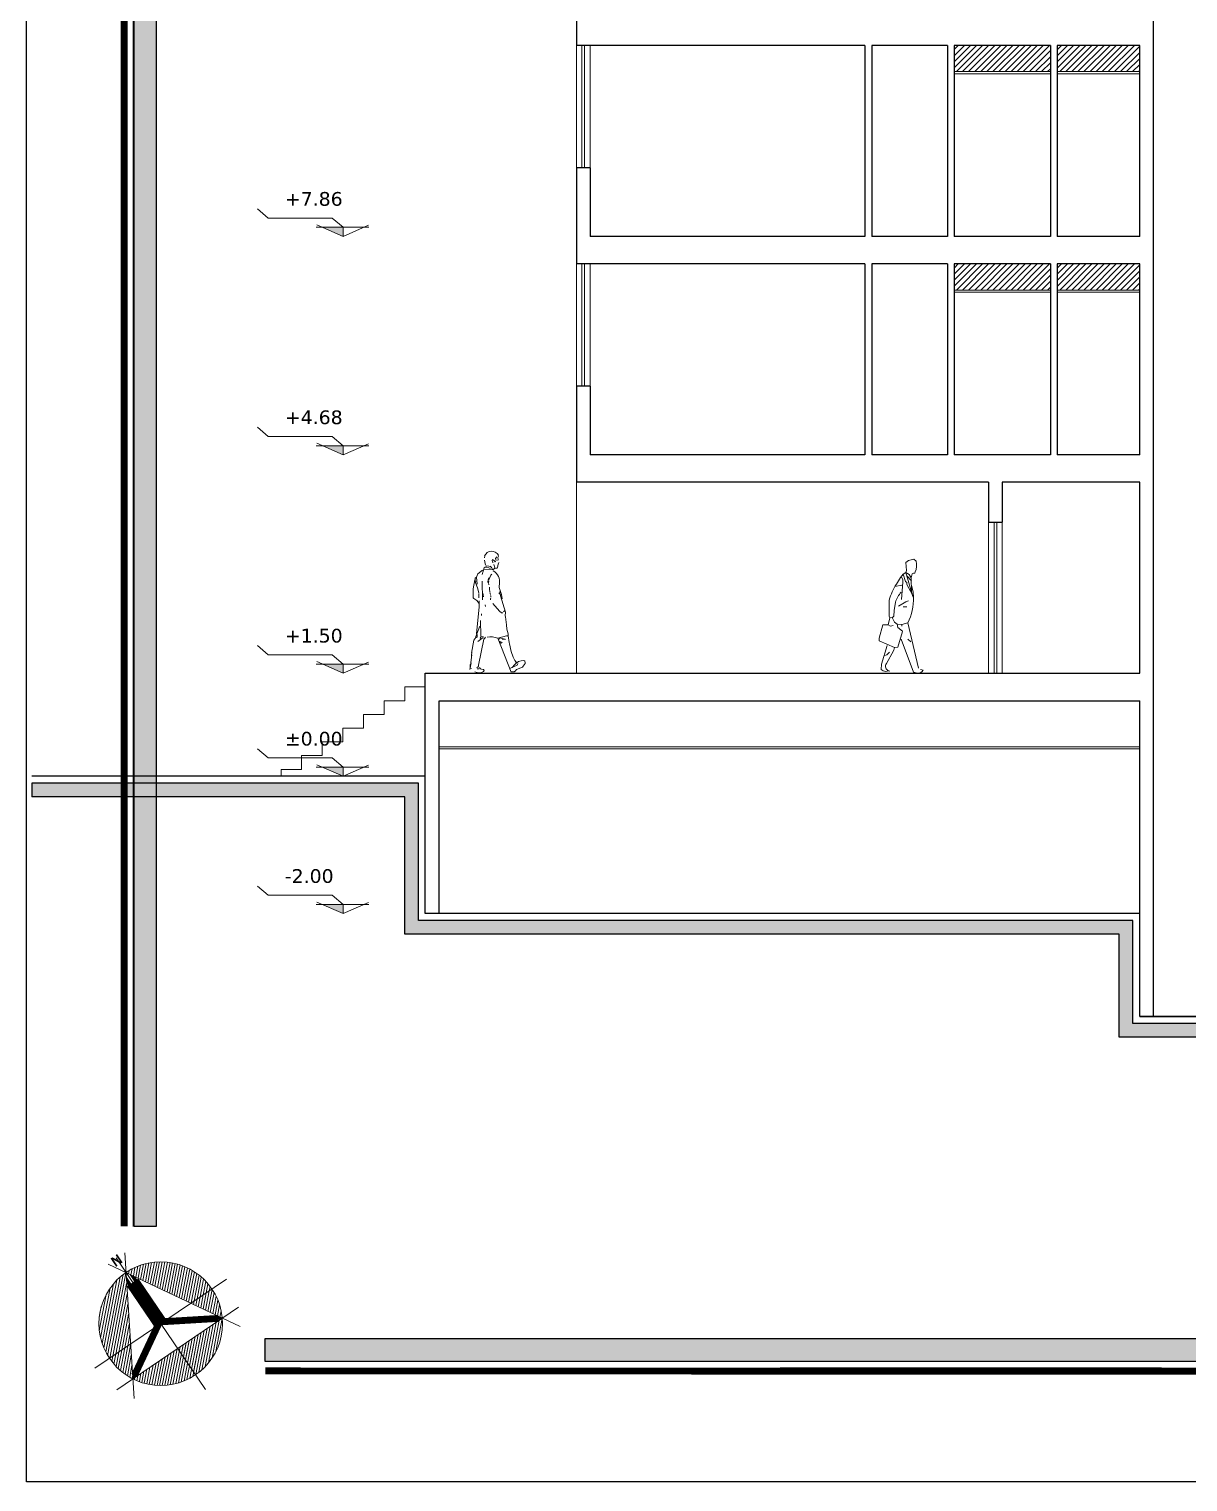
# Model space of a CAD drawing. Header units: inches. Extents: x 70 to 1974, y -315 to 363.
# Drawn here: x 248.93 to 265.81, y -205.33 to -184.17 of the extents above; entities that cross this region are included whole.
import ezdxf

# ---------------------------------------------------------------- set-up
doc = ezdxf.new("R2010")
doc.units = ezdxf.units.IN
doc.header["$MEASUREMENT"] = 0
doc.layers.add('3', color=244, linetype='Continuous', lineweight=20)
doc.layers.add('LAYER1', color=8, linetype='Continuous', lineweight=9)
doc.layers.add('7', color=7, linetype='Continuous')
doc.layers.add('TEXT', color=252, linetype='Continuous')
doc.layers.add('moble', color=7, linetype='Continuous', lineweight=5, true_color=0x32414e)
doc.styles.add('ROMANTICBOLD', font='romb____.pfb')
doc.styles.add('STYLE7', font='verdana.ttf')
pattern_1 = [(79.1706, (-480.110343, -200.36177), (-0.0368391, 0.007047), [])]

# ---------------------------------------------------------------- blocks, each defined once
blk = doc.blocks.new('Man14')
for p, q in [((0.302, 1.516), (0.266, 1.486)), ((0.266, 1.486), (0.272, 1.378)), ((0.272, 1.378), (0.266, 1.354)), ((0.374, 1.534), (0.302, 1.516)), ((0.374, 1.534), (0.404, 1.504)), ((0.212, 1.18), (0.116, 1.162)), ((0.192, 1.285), (0.138, 1.197)), ((0.23, 1.33), (0.192, 1.285)), ((0.206, 1.288), (0.224, 1.258)), ((0.224, 1.222), (0.206, 0.988)), ((0.224, 1.258), (0.224, 1.222)), ((0.266, 1.354), (0.23, 1.33)), ((0.23, 1.33), (0.262, 1.232)), ((0.262, 1.232), (0.279, 1.22)), ((0.266, 1.354), (0.356, 1.042)), ((0.279, 1.22), (0.277, 1.192)), ((0.277, 1.192), (0.353, 1.052)), ((0.28, 1.308), (0.339, 1.242)), ((0.35, 1.336), (0.338, 1.282)), ((0.342, 1.094), (0.338, 1.282)), ((0.34, 1.179), (0.362, 1.09)), ((0.368, 1.342), (0.35, 1.336)), ((0.386, 1.342), (0.368, 1.342)), ((0.392, 1.36), (0.386, 1.342)), ((0.038, 0.982), (0.038, 0.766)), ((0.356, 1.042), (0.368, 1.018)), ((0.362, 1.09), (0.368, 1.018)), ((0.106, 0.839), (0.104, 0.766)), ((0.123, 0.954), (0.106, 0.839)), ((0.266, 0.958), (0.164, 0.898)), ((0.278, 0.892), (0.23, 0.892)), ((0.302, 0.97), (0.266, 0.958)), ((-0.046, 0.646), (-0.094, 0.466)), ((-0.046, 0.646), (0.026, 0.646)), ((0.05, 0.742), (0.026, 0.646)), ((0.026, 0.646), (0.056, 0.628)), ((0.038, 0.766), (0.05, 0.742)), ((0.086, 0.748), (0.05, 0.742)), ((0.092, 0.64), (0.056, 0.628)), ((0.078, 0.747), (0.11, 0.682)), ((0.104, 0.766), (0.086, 0.748)), ((0.11, 0.682), (0.146, 0.658)), ((0.146, 0.658), (0.158, 0.61)), ((0.146, 0.658), (0.212, 0.652)), ((0.158, 0.61), (0.218, 0.562)), ((0.29, 0.676), (0.212, 0.652)), ((0.212, 0.652), (0.212, 0.628)), ((0.29, 0.676), (0.434, 0.064)), ((-0.094, 0.466), (-0.094, 0.43)), ((-0.094, 0.43), (0.11, 0.34)), ((0.218, 0.556), (0.158, 0.346)), ((0.2, 0.454), (0.368, 0.01)), ((0.29, 0.454), (0.332, 0.418)), ((0.014, 0.37), (-0.064, 0.118)), ((0.008, 0.244), (-0.022, 0.232)), ((0.104, 0.304), (-0.001, 0.118)), ((0.044, 0.28), (0.008, 0.244)), ((0.11, 0.34), (0.104, 0.304)), ((0.158, 0.346), (0.11, 0.34)), ((-0.064, 0.118), (-0.07, 0.046)), ((-0.07, 0.046), (-0.04, 0.028)), ((-0.04, 0.028), (-0.004, 0.016)), ((0.032, 0.028), (-0.004, 0.016)), ((0.032, 0.028), (0.05, 0.022)), ((0.368, 0.01), (0.404, -0.002)), ((0.464, 0.046), (0.5, 0.034))]:
    blk.add_line(p, q)
for centre, radius, start, end in [((0.188, 1.45), 0.223, 336.3117, 14.161), ((0.836, 0.743), 0.832, 146.9836, 163.3414), ((0.199, 1.215), 0.154, 25.7527, 64.247), ((0.598, 0.773), 0.508, 141.4207, 159.1755), ((-0.36, 1.004), 0.729, 333.2294, 1.0751), ((0.053, 0.087), 0.0626, 143.927, 250.7812), ((0.427, 0.083), 0.0882, 255.0188, 326.0937)]:
    blk.add_arc(centre, radius, start, end)
blk = doc.blocks.new('Man13')
for p, q in [((0.122, 1.551), (0.126, 1.576)), ((0.305, 1.557), (0.312, 1.574)), ((0.31, 1.588), (0.312, 1.574)), ((0.034, 1.334), (0.099, 1.383)), ((0.094, 1.327), (0.119, 1.414)), ((0.114, 1.395), (0.203, 1.397)), ((0.119, 1.414), (0.131, 1.424)), ((0.124, 1.521), (0.136, 1.45)), ((0.14, 1.424), (0.145, 1.436)), ((0.14, 1.424), (0.184, 1.414)), ((0.145, 1.436), (0.155, 1.441)), ((0.155, 1.441), (0.208, 1.434)), ((0.184, 1.414), (0.199, 1.407)), ((0.194, 1.436), (0.208, 1.429)), ((0.2, 1.398), (0.232, 1.39)), ((0.208, 1.429), (0.22, 1.419)), ((0.22, 1.419), (0.235, 1.39)), ((0.228, 1.516), (0.232, 1.53)), ((0.228, 1.516), (0.232, 1.496)), ((0.232, 1.53), (0.257, 1.511)), ((0.232, 1.496), (0.24, 1.489)), ((0.235, 1.39), (0.264, 1.409)), ((0.249, 1.462), (0.252, 1.448)), ((0.252, 1.448), (0.264, 1.409)), ((0.257, 1.511), (0.269, 1.496)), ((0.264, 1.409), (0.293, 1.409)), ((0.269, 1.496), (0.276, 1.499)), ((0.274, 1.542), (0.288, 1.564)), ((0.274, 1.542), (0.283, 1.513)), ((0.293, 1.409), (0.3, 1.421)), ((0.3, 1.421), (0.307, 1.467)), ((0.303, 1.513), (0.31, 1.528)), ((0.305, 1.557), (0.31, 1.528)), ((0.307, 1.467), (0.318, 1.489)), ((-0.027, 1.133), (-0.008, 1.252)), ((-0.012, 1.228), (-0.005, 1.242)), ((-0.005, 1.242), (0.029, 1.148)), ((-0.005, 1.242), (0.005, 1.23)), ((-0.003, 1.244), (0, 1.276)), ((0, 1.276), (0.015, 1.291)), ((0.015, 1.291), (0.034, 1.334)), ((0.024, 1.194), (0.015, 1.291)), ((0.097, 0.983), (0.094, 1.237)), ((0.17, 1.225), (0.174, 1.254)), ((0.17, 1.225), (0.172, 1.213)), ((0.172, 1.213), (0.179, 1.216)), ((0.172, 1.213), (0.182, 1.194)), ((0.174, 1.254), (0.182, 1.283)), ((0.179, 1.216), (0.184, 1.242)), ((0.182, 1.194), (0.184, 1.187)), ((0.184, 1.254), (0.211, 1.315)), ((0.211, 1.315), (0.223, 1.329)), ((0.322, 1.15), (0.326, 1.217)), ((-0.031, 1.029), (-0.027, 1.133)), ((-0.031, 1.029), (-0.029, 1.012)), ((-0.029, 1.012), (-0.022, 1)), ((-0.022, 1), (0.022, 0.976)), ((0.029, 1.148), (0.046, 1.078)), ((0.049, 1.012), (0.046, 1.068)), ((0.102, 1.073), (0.111, 1.024)), ((0.189, 1.153), (0.189, 1.133)), ((0.189, 1.133), (0.196, 1.087)), ((0.199, 1.08), (0.199, 1.073)), ((0.199, 1.073), (0.201, 1.066)), ((0.203, 0.998), (0.208, 1.012)), ((0.203, 0.998), (0.203, 0.986)), ((0.206, 1.056), (0.206, 1.049)), ((0.208, 1.039), (0.208, 1.024)), ((0.317, 1.073), (0.332, 1.08)), ((0.317, 1.073), (0.329, 1.066)), ((0.322, 1.15), (0.353, 1.058)), ((0.329, 1.066), (0.339, 1.051)), ((0.332, 1.08), (0.334, 1.109)), ((0.339, 1.051), (0.339, 1.037)), ((0.339, 1.037), (0.409, 0.816)), ((0.353, 1.058), (0.361, 0.998)), ((0.015, 0.528), (0.051, 0.891)), ((0.022, 0.976), (0.051, 0.937)), ((0.051, 0.937), (0.053, 0.952)), ((0.051, 0.891), (0.051, 0.937)), ((0.053, 0.969), (0.053, 0.952)), ((0.082, 0.795), (0.082, 0.773)), ((0.136, 0.894), (0.133, 0.918)), ((0.237, 0.935), (0.324, 0.831)), ((0.324, 0.831), (0.353, 0.809)), ((0.353, 0.809), (0.373, 0.811)), ((0.382, 0.821), (0.39, 0.831)), ((0.39, 0.831), (0.392, 0.838)), ((0.402, 0.77), (0.409, 0.816)), ((0.007, 0.49), (0.061, 0.63)), ((0.063, 0.63), (0.068, 0.618)), ((0.075, 0.499), (0.07, 0.707)), ((0.402, 0.77), (0.407, 0.756)), ((0.407, 0.756), (0.421, 0.649)), ((0.426, 0.589), (0.421, 0.649)), ((0.426, 0.589), (0.441, 0.528)), ((-0.052, 0.267), (-0.019, 0.439)), ((-0.019, 0.439), (0.005, 0.478)), ((0.007, 0.49), (0.007, 0.478)), ((0.015, 0.478), (0.024, 0.485)), ((0.019, 0.475), (0.027, 0.485)), ((0.027, 0.485), (0.024, 0.519)), ((0.032, 0.424), (0.104, 0.475)), ((0.041, 0.105), (0.116, 0.456)), ((0.065, 0.468), (0.08, 0.492)), ((0.065, 0.468), (0.068, 0.461)), ((0.08, 0.492), (0.111, 0.487)), ((0.116, 0.456), (0.128, 0.468)), ((0.128, 0.468), (0.138, 0.482)), ((0.303, 0.468), (0.421, 0.499)), ((0.303, 0.468), (0.481, 0.011)), ((0.312, 0.448), (0.322, 0.456)), ((0.322, 0.456), (0.327, 0.468)), ((0.332, 0.422), (0.346, 0.419)), ((0.334, 0.407), (0.349, 0.402)), ((0.339, 0.468), (0.404, 0.456)), ((0.346, 0.419), (0.361, 0.407)), ((0.349, 0.402), (0.361, 0.407)), ((0.361, 0.453), (0.404, 0.448)), ((0.404, 0.456), (0.404, 0.448)), ((0.421, 0.499), (0.441, 0.497)), ((0.441, 0.497), (0.441, 0.528)), ((0.441, 0.497), (0.457, 0.407)), ((0.457, 0.407), (0.462, 0.393)), ((0.462, 0.393), (0.484, 0.286)), ((-0.063, 0.105), (-0.049, 0.243)), ((-0.051, 0.226), (-0.048, 0.286)), ((0.484, 0.286), (0.508, 0.211)), ((0.508, 0.211), (0.533, 0.165)), ((-0.075, 0.044), (-0.057, 0.133)), ((-0.068, 0.066), (-0.068, 0.112)), ((-0.068, 0.066), (-0.053, 0.059)), ((0.017, 0.066), (0.032, 0.076)), ((0.024, 0.054), (0.051, 0.056)), ((0.032, 0.076), (0.041, 0.09)), ((0.041, 0.105), (0.041, 0.09)), ((0.056, 0.071), (0.068, 0.056)), ((0.068, 0.056), (0.082, 0.049)), ((0.082, 0.049), (0.111, 0.044)), ((0.111, 0.044), (0.119, 0.032)), ((0.111, 0.02), (0.119, 0.032)), ((0.465, 0.059), (0.564, 0.105)), ((0.496, 0.073), (0.528, 0.11)), ((0.533, 0.165), (0.549, 0.144)), ((0.535, 0.115), (0.549, 0.144)), ((0.549, 0.144), (0.566, 0.144)), ((0.557, 0.044), (0.634, 0.078)), ((0.564, 0.105), (0.571, 0.124)), ((0.634, 0.078), (0.646, 0.09)), ((0.646, 0.09), (0.67, 0.127)), ((0.654, 0.165), (0.668, 0.156)), ((0.668, 0.156), (0.673, 0.141)), ((0.67, 0.127), (0.673, 0.141))]:
    blk.add_line(p, q)
for centre, radius, start, end in [((0.221, 1.537), 0.103, 29.8417, 157.6864), ((0.158, 1.227), 0.17, 348.9012, 61.1324), ((0.209, 0.217), 0.268, 69.4339, 101.0388), ((0.047, 0.112), 0.112, 242.2476, 304.905), ((0.501, 0.074), 0.0627, 249.3147, 331.7975), ((0.646, 0.01), 0.155, 87.2449, 142.4397)]:
    blk.add_arc(centre, radius, start, end)
blk = doc.blocks.new('89')
at = {"layer": 'moble', "linetype": 'ByBlock'}
h = blk.add_hatch(color=8, dxfattribs=at)
h.dxf.hatch_style = 1
h.paths.add_polyline_path([(0.148, -0.134), (-0.156, -0.134), (-0.156, -0.267)])
at = {"layer": 'moble', "color": 8, "linetype": 'ByBlock'}
for p, q in [((-0.156, -0.134), (0, 0)), ((0, 0), (0.933, 0)), ((0.933, 0), (1.09, 0.134)), ((-0.53, -0.134), (0.233, -0.134)), ((-0.156, -0.267), (-0.528, -0.105)), ((-0.156, -0.267), (0.227, -0.099)), ((-0.156, -0.267), (-0.156, -0.134))]:
    blk.add_line(p, q, dxfattribs=at)
blk = doc.blocks.new('k1')
at = {"true_color": 0x636466}
h = blk.add_hatch(color=251, dxfattribs=at)
h.dxf.hatch_style = 1
h.paths.add_polyline_path([(-461.085, -161.558), (-462.607, -161.558), (-462.607, -162.181), (-462.606, -162.181), (-462.606, -162.319), (-462.468, -162.319), (-462.468, -161.697), (-461.223, -161.697), (-461.223, -162.942), (-461.085, -162.942), (-461.085, -162.804)])
h.paths.add_polyline_path([(-460.393, -161.697), (-459.147, -161.697), (-459.147, -162.942), (-457.907, -162.942), (-457.907, -162.804), (-459.009, -162.804), (-459.009, -161.558), (-460.531, -161.558), (-460.531, -162.181), (-461.085, -162.181), (-461.085, -162.319), (-460.393, -162.319)])
h.paths.add_polyline_path([(-459.701, -162.319), (-459.147, -162.319), (-459.147, -162.181), (-459.839, -162.181), (-459.839, -162.804), (-461.085, -162.804), (-461.085, -162.942), (-459.701, -162.942)], flags=17)
h.paths.add_polyline_path([(-458.317, -161.697), (-457.072, -161.697), (-457.074, -162.263), (-457.004, -162.263), (-456.935, -162.263), (-456.934, -161.558), (-458.456, -161.558), (-458.456, -162.181), (-459.009, -162.181), (-459.009, -162.319), (-458.317, -162.319)])
h.paths.add_polyline_path([(-457.434, -165.015), (-453.66, -165.015), (-453.66, -164.564), (-457.434, -164.564)], flags=9)
h.paths.add_polyline_path([(-466.465, -178.781), (-469.762, -178.781), (-469.762, -178.172), (-466.465, -178.172)], flags=9)
h.paths.add_polyline_path([(-465.787, -177.119), (-468.343, -177.119), (-468.343, -176.346), (-465.787, -176.346)], flags=9)
h.paths.add_polyline_path([(-466.637, -172.259), (-468.426, -172.259), (-468.426, -171.585), (-466.637, -171.585)], flags=9)
h.paths.add_polyline_path([(-467.406, -174.793), (-469.156, -174.793), (-469.156, -174.365), (-467.406, -174.365)], flags=9)
h.paths.add_polyline_path([(-466.579, -173.49), (-469.33, -173.49), (-469.33, -173.025), (-466.579, -173.025)], flags=9)
h.paths.add_polyline_path([(-469.005, -195.618), (-468.537, -195.65), (-468.441, -195.11), (-468.909, -195.078)], flags=9)
h.paths.add_polyline_path([(-465.425, -183.209), (-468.854, -183.238), (-468.859, -182.668), (-465.43, -182.639)], flags=9)
h.paths.add_polyline_path([(-469.333, -170.528), (-465.139, -170.528), (-465.139, -170.027), (-469.333, -170.027)], flags=9)
h.paths.add_polyline_path([(-469.448, -194.832), (-468.98, -194.864), (-468.885, -194.324), (-469.353, -194.292)], flags=9)
h.paths.add_polyline_path([(-467.276, -194.857), (-468.719, -194.869), (-468.724, -194.262), (-467.281, -194.25)], flags=9)
h.paths.add_polyline_path([(-464.448, -194.845), (-465.653, -194.855), (-465.658, -194.285), (-464.453, -194.275)], flags=9)
h.paths.add_polyline_path([(-466.824, -194.816), (-465.8, -194.848), (-465.705, -194.308), (-466.728, -194.276)], flags=9)
h.paths.add_polyline_path([(-468.654, -184.454), (-467.979, -184.476), (-467.912, -184.093), (-468.587, -184.071)], flags=9)
h.paths.add_polyline_path([(-468, -184.223), (-467.911, -184.231), (-467.887, -184.09), (-467.976, -184.082)], flags=9)
h.paths.add_polyline_path([(-469.371, -184.115), (-469.307, -184.122), (-469.288, -184.012), (-469.352, -184.006)], flags=9)
h.paths.add_polyline_path([(-469.459, -184.446), (-469.356, -184.454), (-469.331, -184.31), (-469.434, -184.302)], flags=9)
h.paths.add_polyline_path([(-469.564, -184.394), (-468.642, -184.414), (-468.583, -184.073), (-469.505, -184.053)], flags=9)
h.paths.add_polyline_path([(-468.614, -183.839), (-467.939, -183.861), (-467.872, -183.478), (-468.547, -183.456)], flags=9)
h.paths.add_polyline_path([(-467.96, -183.589), (-467.871, -183.597), (-467.847, -183.457), (-467.936, -183.449)], flags=9)
h.paths.add_polyline_path([(-469.375, -183.503), (-469.311, -183.509), (-469.292, -183.4), (-469.356, -183.394)], flags=9)
h.paths.add_polyline_path([(-469.463, -183.833), (-469.36, -183.841), (-469.335, -183.698), (-469.438, -183.689)], flags=9)
h.paths.add_polyline_path([(-469.569, -183.781), (-468.647, -183.801), (-468.587, -183.46), (-469.509, -183.441)], flags=9)
h.paths.add_polyline_path([(-464.47, -193.071), (-466.41, -193.087), (-466.415, -192.487), (-464.475, -192.471)], flags=9)
h.paths.add_polyline_path([(-464.447, -179.89), (-467.444, -179.915), (-467.449, -179.322), (-464.452, -179.297)], flags=9)
h.paths.add_polyline_path([(-464.457, -175.972), (-466.684, -175.991), (-466.689, -175.398), (-464.462, -175.38)], flags=9)
h.paths.add_polyline_path([(-464.466, -178.776), (-466.548, -178.793), (-466.553, -178.186), (-464.471, -178.168)], flags=9)
h.paths.add_polyline_path([(-464.467, -174.852), (-466.289, -174.868), (-466.294, -174.275), (-464.472, -174.26)], flags=9)
h.paths.add_polyline_path([(-464.469, -173.535), (-466.471, -173.552), (-466.476, -172.975), (-464.474, -172.958)], flags=9)
h.paths.add_polyline_path([(-464.498, -172.095), (-465.535, -172.103), (-465.539, -171.676), (-464.502, -171.667)], flags=9)
h.paths.add_polyline_path([(-464.487, -190.979), (-466.521, -190.979), (-466.521, -190.484), (-464.487, -190.484)], flags=9)
h.paths.add_polyline_path([(-464.361, -186.558), (-469.835, -186.604), (-469.84, -186.027), (-464.366, -185.981)], flags=9)
h.paths.add_polyline_path([(-464.479, -192.028), (-465.421, -192.028), (-465.421, -191.448), (-464.479, -191.448)], flags=9)
h.paths.add_polyline_path([(-464.473, -195.619), (-466.413, -195.636), (-466.417, -195.111), (-464.477, -195.094)], flags=9)
h.paths.add_polyline_path([(-467.785, -195.763), (-468.37, -195.763), (-468.37, -194.968), (-467.785, -194.968)], flags=9)
h.paths.add_polyline_path([(-466.567, -185.632), (-467.581, -185.632), (-467.581, -185.165), (-466.567, -185.165)], flags=9)
h.paths.add_polyline_path([(-464.433, -185.577), (-466.211, -185.592), (-466.214, -185.194), (-464.436, -185.179)], flags=9)
h.paths.add_polyline_path([(-465.655, -185.081), (-469.009, -185.081), (-469.009, -184.609), (-465.655, -184.609)], flags=9)
h.paths.add_polyline_path([(-466.243, -184.431), (-467.91, -184.445), (-467.913, -184.085), (-466.246, -184.071)], flags=9)
h.paths.add_polyline_path([(-466.257, -183.784), (-467.535, -183.795), (-467.538, -183.396), (-466.26, -183.385)], flags=9)
h.paths.add_polyline_path([(-465.027, -184.329), (-465.448, -184.333), (-465.451, -183.978), (-465.03, -183.975)], flags=9)
h.paths.add_polyline_path([(-464.397, -183.897), (-466.05, -183.911), (-466.053, -183.556), (-464.4, -183.542)], flags=9)
h.paths.add_polyline_path([(-464.455, -185.063), (-465.647, -185.073), (-465.65, -184.685), (-464.458, -184.675)], flags=9)
h.paths.add_polyline_path([(-469.695, -185.033), (-469.026, -185.054), (-468.963, -184.701), (-469.632, -184.68)], flags=9)
h.paths.add_polyline_path([(-454.559, -188.448), (-454.609, -188.448), (-454.609, -188.3), (-454.559, -188.3)], flags=9)
h.paths.add_polyline_path([(-453.497, -188.538), (-454.55, -188.538), (-454.55, -188.141), (-453.497, -188.141)], flags=9)
h.paths.add_polyline_path([(-454.123, -187.412), (-454.172, -187.412), (-454.172, -187.264), (-454.123, -187.264)], flags=9)
h.paths.add_polyline_path([(-453.47, -187.519), (-454.105, -187.519), (-454.105, -187.094), (-453.47, -187.094)], flags=9)
h.paths.add_polyline_path([(-453.963, -180.209), (-454.012, -180.209), (-454.012, -180.061), (-453.963, -180.061)], flags=9)
h.paths.add_polyline_path([(-453.745, -181.06), (-453.794, -181.06), (-453.794, -180.912), (-453.745, -180.912)], flags=9)
h.paths.add_polyline_path([(-453.834, -182.003), (-453.884, -182.003), (-453.884, -181.855), (-453.834, -181.855)], flags=9)
h.paths.add_polyline_path([(-454.219, -183.852), (-454.268, -183.852), (-454.268, -183.704), (-454.219, -183.704)], flags=9)
h.paths.add_polyline_path([(-454.338, -184.728), (-454.387, -184.728), (-454.387, -184.58), (-454.338, -184.58)], flags=9)
h.paths.add_polyline_path([(-453.493, -186.542), (-454.175, -186.542), (-454.175, -186.117), (-453.493, -186.117)], flags=9)
h.paths.add_polyline_path([(-452.989, -187.483), (-453.545, -187.483), (-453.545, -187.14), (-452.989, -187.14)], flags=9)
h.paths.add_polyline_path([(-452.989, -186.498), (-453.545, -186.498), (-453.545, -186.156), (-452.989, -186.156)], flags=9)
h.paths.add_polyline_path([(-452.98, -184.832), (-454.348, -184.832), (-454.348, -184.383), (-452.98, -184.383)], flags=9)
h.paths.add_polyline_path([(-452.947, -184.051), (-454.226, -184.051), (-454.226, -183.507), (-452.947, -183.507)], flags=9)
h.paths.add_polyline_path([(-453.117, -182.105), (-453.809, -182.105), (-453.809, -181.68), (-453.117, -181.68)], flags=9)
h.paths.add_polyline_path([(-453.136, -181.174), (-453.742, -181.174), (-453.742, -180.729), (-453.136, -180.729)], flags=9)
h.paths.add_polyline_path([(-453.001, -180.322), (-453.938, -180.322), (-453.938, -179.872), (-453.001, -179.872)], flags=9)
h.paths.add_polyline_path([(-452.933, -173.263), (-456.203, -173.32), (-456.219, -172.388), (-452.949, -172.33)], flags=9)
h.paths.add_polyline_path([(-452.992, -185.417), (-454.046, -185.417), (-454.046, -185.149), (-452.992, -185.149)], flags=9)
h.paths.add_polyline_path([(-452.971, -185.96), (-453.9, -185.96), (-453.9, -185.69), (-452.971, -185.69)], flags=9)
h.paths.add_polyline_path([(-452.942, -190.734), (-453.686, -190.734), (-453.686, -190.43), (-452.942, -190.43)], flags=9)
h.paths.add_polyline_path([(-452.989, -188.532), (-453.545, -188.532), (-453.545, -188.19), (-452.989, -188.19)], flags=9)
h.paths.add_polyline_path([(-454.158, -186.432), (-454.208, -186.432), (-454.208, -186.285), (-454.158, -186.285)], flags=9)
h.paths.add_polyline_path([(-454.443, -190.804), (-455.494, -190.804), (-455.494, -190.392), (-454.443, -190.392)], flags=9)
h.paths.add_polyline_path([(-452.955, -190.156), (-453.705, -190.156), (-453.705, -189.834), (-452.955, -189.834)], flags=9)
h.paths.add_polyline_path([(-455.386, -190.139), (-454.579, -190.139), (-454.579, -189.861), (-455.386, -189.861)], flags=9)
h.paths.add_polyline_path([(-453.088, -175.658), (-455.011, -175.658), (-455.011, -175.326), (-453.088, -175.326)], flags=9)
h = blk.add_hatch(color=251, dxfattribs=at)
h.dxf.hatch_style = 1
h.paths.add_polyline_path([(-480.494, -162.334), (-480.494, -163.026), (-480.494, -198.947), (-480.18, -198.947), (-480.18, -162.334)])
h = blk.add_hatch(color=251, dxfattribs=at)
h.dxf.hatch_style = 1
h.paths.add_polyline_path([(-454.827, -165.571), (-455.45, -165.571), (-455.45, -165.709), (-454.827, -165.709)])
h.paths.add_polyline_path([(-454.689, -165.571), (-454.827, -165.571), (-454.827, -165.709), (-454.689, -165.709)])
h.paths.add_polyline_path([(-454.066, -165.571), (-454.689, -165.571), (-454.689, -165.709), (-454.204, -165.709), (-454.204, -166.955), (-454.827, -166.955), (-454.827, -167.646), (-454.689, -167.646), (-454.689, -167.093), (-454.066, -167.093)])
h.paths.add_polyline_path([(-454.689, -165.709), (-454.827, -165.709), (-454.827, -166.263), (-455.45, -166.263), (-455.45, -167.785), (-454.204, -167.785), (-454.204, -169.03), (-454.827, -169.03), (-454.827, -169.722), (-454.689, -169.722), (-454.689, -169.168), (-454.066, -169.168), (-454.066, -167.646), (-455.311, -167.646), (-455.311, -166.401), (-454.689, -166.401)])
h.paths.add_polyline_path([(-454.689, -167.785), (-454.827, -167.785), (-454.827, -168.338), (-455.45, -168.338), (-455.45, -169.722), (-455.311, -169.722), (-455.311, -168.477), (-454.689, -168.477)], flags=17)
h.paths.add_polyline_path([(-454.066, -169.722), (-455.45, -169.722), (-455.45, -169.86), (-454.204, -169.86), (-454.204, -171.105), (-454.827, -171.105), (-454.827, -171.797), (-454.689, -171.797), (-454.689, -171.244), (-454.066, -171.244)])
h.paths.add_polyline_path([(-458.689, -165.015), (-454.915, -165.015), (-454.915, -164.564), (-458.689, -164.564)], flags=9)
h.paths.add_polyline_path([(-467.609, -178.781), (-470.907, -178.781), (-470.907, -178.172), (-467.609, -178.172)], flags=9)
h.paths.add_polyline_path([(-466.931, -177.119), (-469.487, -177.119), (-469.487, -176.346), (-466.931, -176.346)], flags=9)
h.paths.add_polyline_path([(-467.782, -172.259), (-469.571, -172.259), (-469.571, -171.585), (-467.782, -171.585)], flags=9)
h.paths.add_polyline_path([(-468.551, -174.793), (-470.301, -174.793), (-470.301, -174.365), (-468.551, -174.365)], flags=9)
h.paths.add_polyline_path([(-467.724, -173.49), (-470.475, -173.49), (-470.475, -173.025), (-467.724, -173.025)], flags=9)
h.paths.add_polyline_path([(-470.15, -195.618), (-469.682, -195.65), (-469.586, -195.11), (-470.054, -195.078)], flags=9)
h.paths.add_polyline_path([(-466.57, -183.209), (-469.999, -183.238), (-470.004, -182.668), (-466.574, -182.639)], flags=9)
h.paths.add_polyline_path([(-470.478, -170.528), (-466.284, -170.528), (-466.284, -170.027), (-470.478, -170.027)], flags=9)
h.paths.add_polyline_path([(-470.593, -194.832), (-470.125, -194.864), (-470.03, -194.324), (-470.498, -194.292)], flags=9)
h.paths.add_polyline_path([(-468.421, -194.857), (-469.863, -194.869), (-469.868, -194.262), (-468.426, -194.25)], flags=9)
h.paths.add_polyline_path([(-465.593, -194.845), (-466.798, -194.855), (-466.803, -194.285), (-465.598, -194.275)], flags=9)
h.paths.add_polyline_path([(-467.968, -194.816), (-466.945, -194.848), (-466.85, -194.308), (-467.873, -194.276)], flags=9)
h.paths.add_polyline_path([(-469.799, -184.454), (-469.124, -184.476), (-469.057, -184.093), (-469.732, -184.071)], flags=9)
h.paths.add_polyline_path([(-469.145, -184.223), (-469.056, -184.231), (-469.032, -184.09), (-469.121, -184.082)], flags=9)
h.paths.add_polyline_path([(-470.516, -184.115), (-470.452, -184.122), (-470.433, -184.012), (-470.497, -184.006)], flags=9)
h.paths.add_polyline_path([(-470.604, -184.446), (-470.501, -184.454), (-470.476, -184.31), (-470.579, -184.302)], flags=9)
h.paths.add_polyline_path([(-470.709, -184.394), (-469.787, -184.414), (-469.728, -184.073), (-470.65, -184.053)], flags=9)
h.paths.add_polyline_path([(-469.759, -183.839), (-469.083, -183.861), (-469.017, -183.478), (-469.692, -183.456)], flags=9)
h.paths.add_polyline_path([(-469.105, -183.589), (-469.016, -183.597), (-468.991, -183.457), (-469.08, -183.449)], flags=9)
h.paths.add_polyline_path([(-470.52, -183.503), (-470.456, -183.509), (-470.437, -183.4), (-470.501, -183.394)], flags=9)
h.paths.add_polyline_path([(-470.608, -183.833), (-470.505, -183.841), (-470.48, -183.698), (-470.583, -183.689)], flags=9)
h.paths.add_polyline_path([(-470.714, -183.781), (-469.792, -183.801), (-469.732, -183.46), (-470.654, -183.441)], flags=9)
h.paths.add_polyline_path([(-465.615, -193.071), (-467.555, -193.087), (-467.56, -192.487), (-465.62, -192.471)], flags=9)
h.paths.add_polyline_path([(-465.592, -179.89), (-468.589, -179.915), (-468.594, -179.322), (-465.597, -179.297)], flags=9)
h.paths.add_polyline_path([(-465.602, -175.972), (-467.829, -175.991), (-467.834, -175.398), (-465.607, -175.38)], flags=9)
h.paths.add_polyline_path([(-465.611, -178.776), (-467.693, -178.793), (-467.698, -178.186), (-465.616, -178.168)], flags=9)
h.paths.add_polyline_path([(-465.611, -174.852), (-467.434, -174.868), (-467.439, -174.275), (-465.616, -174.26)], flags=9)
h.paths.add_polyline_path([(-465.613, -173.535), (-467.616, -173.552), (-467.621, -172.975), (-465.618, -172.958)], flags=9)
h.paths.add_polyline_path([(-465.643, -172.095), (-466.68, -172.103), (-466.684, -171.676), (-465.646, -171.667)], flags=9)
h.paths.add_polyline_path([(-465.632, -190.979), (-467.666, -190.979), (-467.666, -190.484), (-465.632, -190.484)], flags=9)
h.paths.add_polyline_path([(-465.506, -186.558), (-470.98, -186.604), (-470.985, -186.027), (-465.511, -185.981)], flags=9)
h.paths.add_polyline_path([(-465.624, -192.028), (-466.566, -192.028), (-466.566, -191.448), (-465.624, -191.448)], flags=9)
h.paths.add_polyline_path([(-465.618, -195.619), (-467.558, -195.636), (-467.562, -195.111), (-465.622, -195.094)], flags=9)
h.paths.add_polyline_path([(-468.93, -195.763), (-469.515, -195.763), (-469.515, -194.968), (-468.93, -194.968)], flags=9)
h.paths.add_polyline_path([(-467.711, -185.632), (-468.726, -185.632), (-468.726, -185.165), (-467.711, -185.165)], flags=9)
h.paths.add_polyline_path([(-465.577, -185.577), (-467.356, -185.592), (-467.359, -185.194), (-465.581, -185.179)], flags=9)
h.paths.add_polyline_path([(-466.799, -185.081), (-470.154, -185.081), (-470.154, -184.609), (-466.799, -184.609)], flags=9)
h.paths.add_polyline_path([(-467.388, -184.431), (-469.055, -184.445), (-469.058, -184.085), (-467.391, -184.071)], flags=9)
h.paths.add_polyline_path([(-467.401, -183.784), (-468.679, -183.795), (-468.683, -183.396), (-467.405, -183.385)], flags=9)
h.paths.add_polyline_path([(-466.172, -184.329), (-466.593, -184.333), (-466.596, -183.978), (-466.175, -183.975)], flags=9)
h.paths.add_polyline_path([(-465.542, -183.897), (-467.195, -183.911), (-467.198, -183.556), (-465.545, -183.542)], flags=9)
h.paths.add_polyline_path([(-465.6, -185.063), (-466.791, -185.073), (-466.795, -184.685), (-465.603, -184.675)], flags=9)
h.paths.add_polyline_path([(-470.839, -185.033), (-470.17, -185.054), (-470.108, -184.701), (-470.777, -184.68)], flags=9)
h.paths.add_polyline_path([(-455.704, -188.448), (-455.753, -188.448), (-455.753, -188.3), (-455.704, -188.3)], flags=9)
h.paths.add_polyline_path([(-454.642, -188.538), (-455.695, -188.538), (-455.695, -188.141), (-454.642, -188.141)], flags=9)
h.paths.add_polyline_path([(-455.268, -187.412), (-455.317, -187.412), (-455.317, -187.264), (-455.268, -187.264)], flags=9)
h.paths.add_polyline_path([(-454.615, -187.519), (-455.25, -187.519), (-455.25, -187.094), (-454.615, -187.094)], flags=9)
h.paths.add_polyline_path([(-455.108, -180.209), (-455.157, -180.209), (-455.157, -180.061), (-455.108, -180.061)], flags=9)
h.paths.add_polyline_path([(-454.89, -181.06), (-454.939, -181.06), (-454.939, -180.912), (-454.89, -180.912)], flags=9)
h.paths.add_polyline_path([(-454.979, -182.003), (-455.028, -182.003), (-455.028, -181.855), (-454.979, -181.855)], flags=9)
h.paths.add_polyline_path([(-455.364, -183.852), (-455.413, -183.852), (-455.413, -183.704), (-455.364, -183.704)], flags=9)
h.paths.add_polyline_path([(-455.483, -184.728), (-455.532, -184.728), (-455.532, -184.58), (-455.483, -184.58)], flags=9)
h.paths.add_polyline_path([(-454.638, -186.542), (-455.319, -186.542), (-455.319, -186.117), (-454.638, -186.117)], flags=9)
h.paths.add_polyline_path([(-454.134, -187.483), (-454.69, -187.483), (-454.69, -187.14), (-454.134, -187.14)], flags=9)
h.paths.add_polyline_path([(-454.134, -186.498), (-454.69, -186.498), (-454.69, -186.156), (-454.134, -186.156)], flags=9)
h.paths.add_polyline_path([(-454.125, -184.832), (-455.493, -184.832), (-455.493, -184.383), (-454.125, -184.383)], flags=9)
h.paths.add_polyline_path([(-454.092, -184.051), (-455.371, -184.051), (-455.371, -183.507), (-454.092, -183.507)], flags=9)
h.paths.add_polyline_path([(-454.262, -182.105), (-454.954, -182.105), (-454.954, -181.68), (-454.262, -181.68)], flags=9)
h.paths.add_polyline_path([(-454.281, -181.174), (-454.887, -181.174), (-454.887, -180.729), (-454.281, -180.729)], flags=9)
h.paths.add_polyline_path([(-454.146, -180.322), (-455.083, -180.322), (-455.083, -179.872), (-454.146, -179.872)], flags=9)
h.paths.add_polyline_path([(-454.078, -173.263), (-457.348, -173.32), (-457.364, -172.388), (-454.094, -172.33)], flags=9)
h.paths.add_polyline_path([(-454.137, -185.417), (-455.191, -185.417), (-455.191, -185.149), (-454.137, -185.149)], flags=9)
h.paths.add_polyline_path([(-454.116, -185.96), (-455.045, -185.96), (-455.045, -185.69), (-454.116, -185.69)], flags=9)
h.paths.add_polyline_path([(-454.087, -190.734), (-454.831, -190.734), (-454.831, -190.43), (-454.087, -190.43)], flags=9)
h.paths.add_polyline_path([(-454.134, -188.532), (-454.69, -188.532), (-454.69, -188.19), (-454.134, -188.19)], flags=9)
h.paths.add_polyline_path([(-455.303, -186.432), (-455.352, -186.432), (-455.352, -186.285), (-455.303, -186.285)], flags=9)
h.paths.add_polyline_path([(-455.588, -190.804), (-456.639, -190.804), (-456.639, -190.392), (-455.588, -190.392)], flags=9)
h.paths.add_polyline_path([(-454.1, -190.156), (-454.85, -190.156), (-454.85, -189.834), (-454.1, -189.834)], flags=9)
h.paths.add_polyline_path([(-456.531, -190.139), (-455.724, -190.139), (-455.724, -189.861), (-456.531, -189.861)], flags=9)
h.paths.add_polyline_path([(-454.233, -175.658), (-456.156, -175.658), (-456.156, -175.326), (-454.233, -175.326)], flags=9)
h = blk.add_hatch(color=251, dxfattribs=at)
h.dxf.hatch_style = 1
h.paths.add_polyline_path([(-455.964, -200.582), (-463.898, -200.582), (-478.607, -200.582), (-478.607, -200.896), (-455.964, -200.896)])
at = {"layer": '3'}
h = blk.add_hatch(dxfattribs=at)
h.set_pattern_fill('ANSI31', color=256, scale=0.300057, angle=34.1706)
h.set_pattern_definition(pattern_1)
h.paths.add_polyline_path([(-480.616, -199.617), (-479.672, -200.064), (-479.366, -199.856, 0.414214)])
h = blk.add_hatch(dxfattribs=at)
h.set_pattern_fill('ANSI31', color=256, scale=0.300057, angle=34.1706)
h.set_pattern_definition(pattern_1)
h.paths.add_polyline_path([(-480.616, -199.617), (-480.549, -200.659), (-480.855, -200.867, -0.414214)])
h = blk.add_hatch(dxfattribs=at)
h.set_pattern_fill('ANSI31', color=256, scale=0.300057, angle=34.1706)
h.set_pattern_definition(pattern_1)
h.paths.add_polyline_path([(-479.672, -200.064), (-479.366, -199.856, -0.127479), (-479.214, -200.282)])
h = blk.add_hatch(dxfattribs=at)
h.set_pattern_fill('ANSI31', color=256, scale=0.300057, angle=34.1706)
h.set_pattern_definition(pattern_1)
h.paths.add_polyline_path([(-479.21, -200.362, 0.022306), (-479.214, -200.282), (-480.516, -201.165, 0.55871)])
h = blk.add_hatch(dxfattribs=at)
h.set_pattern_fill('ANSI31', color=256, scale=0.300057, angle=34.1706)
h.set_pattern_definition(pattern_1)
h.paths.add_polyline_path([(-479.865, -200.724), (-479.605, -201.107, 0.248537), (-479.21, -200.362, 0.022306), (-479.214, -200.282)])
h = blk.add_hatch(dxfattribs=at)
h.set_pattern_fill('ANSI31', color=256, scale=0.300057, angle=34.1706)
h.set_pattern_definition(pattern_1)
h.paths.add_polyline_path([(-480.516, -201.165), (-480.549, -200.659), (-480.855, -200.867, 0.127479)])
for p, q in [((-480.178, -162.634), (-480.178, -198.949)), ((-478.592, -200.906), (-455.337, -200.906))]:
    blk.add_line(p, q)
for points in [[(-452.366, -202.667), (-482.066, -202.667), (-482.066, -160.662), (-452.366, -160.662)], [(-482.066, -160.662), (-452.366, -160.662), (-452.366, -202.667), (-482.066, -202.667)], [(-478.592, -200.906), (-455.963, -200.906), (-455.963, -200.582), (-478.592, -200.582)]]:
    blk.add_lwpolyline(points, close=True)
blk.add_lwpolyline([(-480.178, -162.634), (-480.178, -198.949), (-480.495, -198.949), (-480.495, -162.319), (-480.178, -162.319)])
for p, q in [((-480.876, -199.494), (-478.954, -200.405)), ((-479.46, -201.319), (-480.76, -199.404)), ((-480.497, -201.453), (-480.634, -199.33)), ((-479.153, -199.712), (-481.068, -201.012)), ((-480.021, -200.356), (-480.454, -199.718)), ((-478.978, -200.122), (-480.751, -201.325)), ((-480.492, -201.115), (-480.516, -201.165))]:
    blk.add_line(p, q, dxfattribs=at)
at = {"layer": '3', "const_width": 0.1}
for points in [[(-480.641, -192.137), (-480.641, -162.319)], [(-480.641, -198.946), (-480.641, -162.319)], [(-479.27, -200.285), (-480.068, -200.333), (-480.476, -199.732)], [(-480.492, -201.115), (-480.153, -200.391), (-480.561, -199.79)], [(-455.063, -201.058), (-478.589, -201.05)], [(-465.54, -201.05), (-471.094, -201.05)]]:
    blk.add_lwpolyline(points, dxfattribs=at)
at = {"layer": '3'}
blk.add_circle((-480.11, -200.362), 0.9, dxfattribs=at)
for points in [[(-480.606, -199.769), (-480.582, -199.805), (-480.613, -199.668), (-480.539, -199.776)], [(-480.478, -199.682), (-480.454, -199.718), (-480.57, -199.639), (-480.497, -199.747)], [(-479.262, -200.259), (-479.271, -200.259), (-479.214, -200.282), (-479.27, -200.285)], [(-479.268, -200.311), (-479.255, -200.31), (-479.27, -200.285), (-479.214, -200.282)], [(-480.519, -201.112), (-480.515, -201.104), (-480.516, -201.165), (-480.492, -201.115)], [(-480.469, -201.126), (-480.474, -201.137), (-480.492, -201.115), (-480.516, -201.165)]]:
    blk.add_solid(points, dxfattribs=at)
at = {"layer": '7', "lineweight": 30}
blk.add_line((-480.506, -198.946), (-480.503, -162.319), dxfattribs=at)
at = {"layer": '3', "style": 'ROMANTICBOLD'}
blk.add_text(' N ', height=0.1452, rotation=34.1994, dxfattribs=at).set_placement((-480.814, -199.571))

msp = doc.modelspace()

# ---------------------------------------------------------------- hatches: boundary and pattern name
h = msp.add_hatch(color=256)
h.dxf.hatch_style = 1
h.paths.add_polyline_path([(265.00321, -197.15423), (254.60306, -197.15423), (254.60306, -195.15423), (248.97443, -195.15423), (248.97443, -195.35423), (254.40306, -195.35423), (254.40306, -197.35423), (264.80321, -197.35423), (264.80321, -198.85423), (267.20321, -198.85423), (267.20321, -197.39963), (268.92004, -197.39963), (271.39385, -197.55423), (273.40321, -197.55423), (273.40321, -195.35423), (276.75326, -195.35423), (276.75326, -195.15423), (273.20321, -195.15423), (273.20321, -197.35423), (271.40009, -197.35423), (268.92628, -197.19963), (267.00321, -197.19963), (267.00321, -198.65423), (265.00321, -198.65423)])
at = {"layer": 'LAYER1', "linetype": 'ByBlock'}
h = msp.add_hatch(dxfattribs=at)
h.set_pattern_fill('ANSI31', color=256, scale=0.5)
h.set_pattern_definition([(45, (-61.170466, 109.345155), (-0.044194174, 0.044194174), [])])
h.paths.add_polyline_path([(263.80306, -184.41423), (262.40306, -184.41423), (262.40306, -184.79423), (263.80306, -184.79423)])
h.paths.add_polyline_path([(265.10321, -184.41423), (263.90306, -184.41423), (263.90306, -184.79423), (265.10321, -184.79423)])
h = msp.add_hatch(dxfattribs=at)
h.set_pattern_fill('ANSI31', color=256, scale=0.5)
h.set_pattern_definition([(45, (-61.170466, 106.165155), (-0.044194174, 0.044194174), [])])
h.paths.add_polyline_path([(263.80306, -187.59423), (262.40306, -187.59423), (262.40306, -187.97423), (263.80306, -187.97423)])
h.paths.add_polyline_path([(265.10321, -187.59423), (263.90306, -187.59423), (263.90306, -187.97423), (265.10321, -187.97423)])

# ---------------------------------------------------------------- linework, layer by layer
for p, q in [((265.30321, -198.55423), (265.30321, -176.65423)), ((256.90306, -183.01423), (256.90306, -184.41423)), ((261.10306, -184.41423), (256.90306, -184.41423)), ((261.10306, -184.41423), (261.10306, -187.19423)), ((262.30306, -184.41423), (261.20306, -184.41423)), ((261.20306, -184.41423), (261.20306, -187.19423)), ((262.30306, -184.41423), (261.20306, -184.41423)), ((262.30306, -184.41423), (262.30306, -187.19423)), ((263.80306, -184.41423), (262.40306, -184.41423)), ((262.40306, -184.41423), (262.40306, -187.19423)), ((263.80306, -184.41423), (262.40306, -184.41423)), ((263.80306, -184.41423), (263.80306, -187.19423)), ((265.10321, -184.41423), (263.90306, -184.41423)), ((263.90306, -184.41423), (263.90306, -187.19423)), ((265.10321, -187.19423), (265.10321, -184.41423)), ((257.10306, -186.19423), (256.90306, -186.19423)), ((256.90306, -186.19423), (256.90306, -187.59423)), ((257.10306, -186.19423), (257.10306, -187.19423)), ((261.10306, -187.19423), (257.10306, -187.19423)), ((262.30306, -187.19423), (261.20306, -187.19423)), ((262.30306, -187.19423), (261.20306, -187.19423)), ((263.80306, -187.19423), (262.40306, -187.19423)), ((263.80306, -187.19423), (262.40306, -187.19423)), ((265.10321, -187.19423), (263.90306, -187.19423)), ((261.10306, -187.59423), (256.90306, -187.59423)), ((261.10306, -187.59423), (261.10306, -190.37423)), ((261.20306, -187.59423), (261.20306, -190.37423)), ((262.30306, -187.59423), (261.20306, -187.59423)), ((262.30306, -187.59423), (262.30306, -190.37423)), ((262.40306, -187.59423), (262.40306, -190.37423)), ((263.80306, -187.59423), (262.40306, -187.59423)), ((263.80306, -187.59423), (263.80306, -190.37423)), ((265.10321, -187.59423), (263.90306, -187.59423)), ((263.90306, -187.59423), (263.90306, -190.37423)), ((265.10321, -190.37423), (265.10321, -187.59423)), ((257.10306, -189.37423), (256.90306, -189.37423)), ((256.90306, -189.37423), (256.90306, -190.77423)), ((257.10306, -189.37423), (257.10306, -190.37423)), ((261.10306, -190.37423), (257.10306, -190.37423)), ((262.30306, -190.37423), (261.20306, -190.37423)), ((263.80306, -190.37423), (262.40306, -190.37423)), ((265.10321, -190.37423), (263.90306, -190.37423)), ((262.90306, -190.77423), (256.90306, -190.77423)), ((262.90306, -190.77423), (262.90306, -191.35423)), ((265.10321, -190.77423), (263.10306, -190.77423)), ((263.10306, -190.77423), (263.10306, -191.35423)), ((265.10321, -193.55423), (265.10321, -190.77423)), ((262.90306, -191.35423), (263.10306, -191.35423)), ((254.70306, -197.05423), (254.70306, -193.55423)), ((254.70306, -193.55423), (265.10321, -193.55423)), ((254.90306, -197.05423), (254.90306, -193.95423)), ((254.90306, -193.95423), (265.10321, -193.95423)), ((265.10321, -198.55423), (265.10321, -193.95423)), ((254.70306, -195.05423), (248.97443, -195.05423)), ((254.70306, -197.05423), (254.70306, -195.05423)), ((248.97443, -195.15423), (248.97443, -195.35423)), ((265.10321, -197.05423), (254.70306, -197.05423)), ((265.10321, -198.55423), (266.90321, -198.55423))]:
    msp.add_line(p, q)
for points in [[(276.75326, -195.05423), (273.10321, -195.05423), (273.10321, -197.25423), (271.40321, -197.25423), (268.9294, -197.09963), (266.90321, -197.09963), (266.90321, -198.55423), (265.10321, -198.55423), (265.10321, -197.05423), (254.70306, -197.05423), (254.70306, -195.05423), (248.97443, -195.05423)], [(276.75326, -195.15423), (273.20321, -195.15423), (273.20321, -197.35423), (271.40009, -197.35423), (268.92628, -197.19963), (267.00321, -197.19963), (267.00321, -198.65423), (265.00321, -198.65423), (265.00321, -197.15423), (254.60306, -197.15423), (254.60306, -195.15423), (248.97443, -195.15423)], [(276.75326, -195.35423), (273.40321, -195.35423), (273.40321, -197.55423), (271.39385, -197.55423), (268.92004, -197.39963), (267.20321, -197.39963), (267.20321, -198.85423), (264.80321, -198.85423), (264.80321, -197.35423), (254.40306, -197.35423), (254.40306, -195.35423), (248.97443, -195.35423)]]:
    msp.add_lwpolyline(points)
for p, q in [((256.90306, -184.41423), (256.90306, -186.19423)), ((256.98306, -184.41423), (256.98306, -186.19423)), ((257.02306, -184.41423), (257.02306, -186.19423)), ((257.10306, -184.41423), (257.10306, -186.19423)), ((263.80306, -184.79423), (262.40306, -184.79423)), ((263.80306, -184.82423), (262.40306, -184.82423)), ((265.10321, -184.79423), (263.90306, -184.79423)), ((265.10321, -184.82423), (263.90306, -184.82423)), ((256.90306, -187.59423), (256.90306, -189.37423)), ((256.98306, -187.59423), (256.98306, -189.37423)), ((257.02306, -187.59423), (257.02306, -189.37423)), ((257.10306, -187.59423), (257.10306, -189.37423)), ((263.80306, -187.97423), (262.40306, -187.97423)), ((263.80306, -188.00423), (262.40306, -188.00423)), ((265.10321, -187.97423), (263.90306, -187.97423)), ((265.10321, -188.00423), (263.90306, -188.00423)), ((256.90306, -190.77423), (256.90306, -193.55423)), ((262.90306, -191.35423), (262.90306, -193.55423)), ((262.98306, -191.35423), (262.98306, -193.55423)), ((263.02306, -191.35423), (263.02306, -193.55423)), ((263.10306, -191.35423), (263.10306, -193.55423)), ((254.70306, -193.75423), (254.40306, -193.75423)), ((254.40306, -193.75423), (254.40306, -193.95423)), ((254.40306, -193.95423), (254.10306, -193.95423)), ((254.10306, -193.95423), (254.10306, -194.15423)), ((254.10306, -194.15423), (253.80306, -194.15423)), ((253.80306, -194.15423), (253.80306, -194.35423)), ((253.80306, -194.35423), (253.50306, -194.35423)), ((253.50306, -194.35423), (253.50306, -194.55423)), ((253.50306, -194.55423), (253.20306, -194.55423)), ((253.20306, -194.55423), (253.20306, -194.75423)), ((265.10321, -194.62423), (254.90306, -194.62423)), ((253.20306, -194.75423), (252.90306, -194.75423)), ((252.90306, -194.75423), (252.90306, -194.95423)), ((265.10321, -194.65423), (254.90306, -194.65423)), ((252.90306, -194.95423), (252.60306, -194.95423)), ((252.60306, -194.95423), (252.60306, -195.05423))]:
    msp.add_line(p, q, dxfattribs=at)

# ---------------------------------------------------------------- block references
msp.add_blockref('k1', (730.96119, -2.66445))
at = {"layer": 'LAYER1', "linetype": 'ByBlock', "xscale": 1.08, "yscale": 1.08, "zscale": 1.08}
for name, p in [('Man13', (255.43137, -193.54885)), ('Man14', (261.4133, -193.54885))]:
    msp.add_blockref(name, p, dxfattribs=at)
at = {"layer": 'moble', "linetype": 'Continuous', "ltscale": 0.8, "xscale": -1}
for p in [(253.34952, -186.92719), (253.34952, -190.10719), (253.34952, -193.28719), (253.34952, -194.78756), (253.34952, -196.78756)]:
    msp.add_blockref('89', p, dxfattribs=at)

# ---------------------------------------------------------------- texts
at = {"layer": 'TEXT', "linetype": 'Continuous', "ltscale": 0.03, "style": 'STYLE7'}
for s, p in [('+7.86', (252.65929, -186.74745)), ('+4.68', (252.65929, -189.92745)), ('+1.50', (252.65929, -193.10745)), ('%%P0.00', (252.65862, -194.60781)), ('-2.00', (252.65862, -196.60781))]:
    msp.add_text(s, height=0.2, dxfattribs=at).set_placement(p)

doc.saveas('drawing.dxf')
